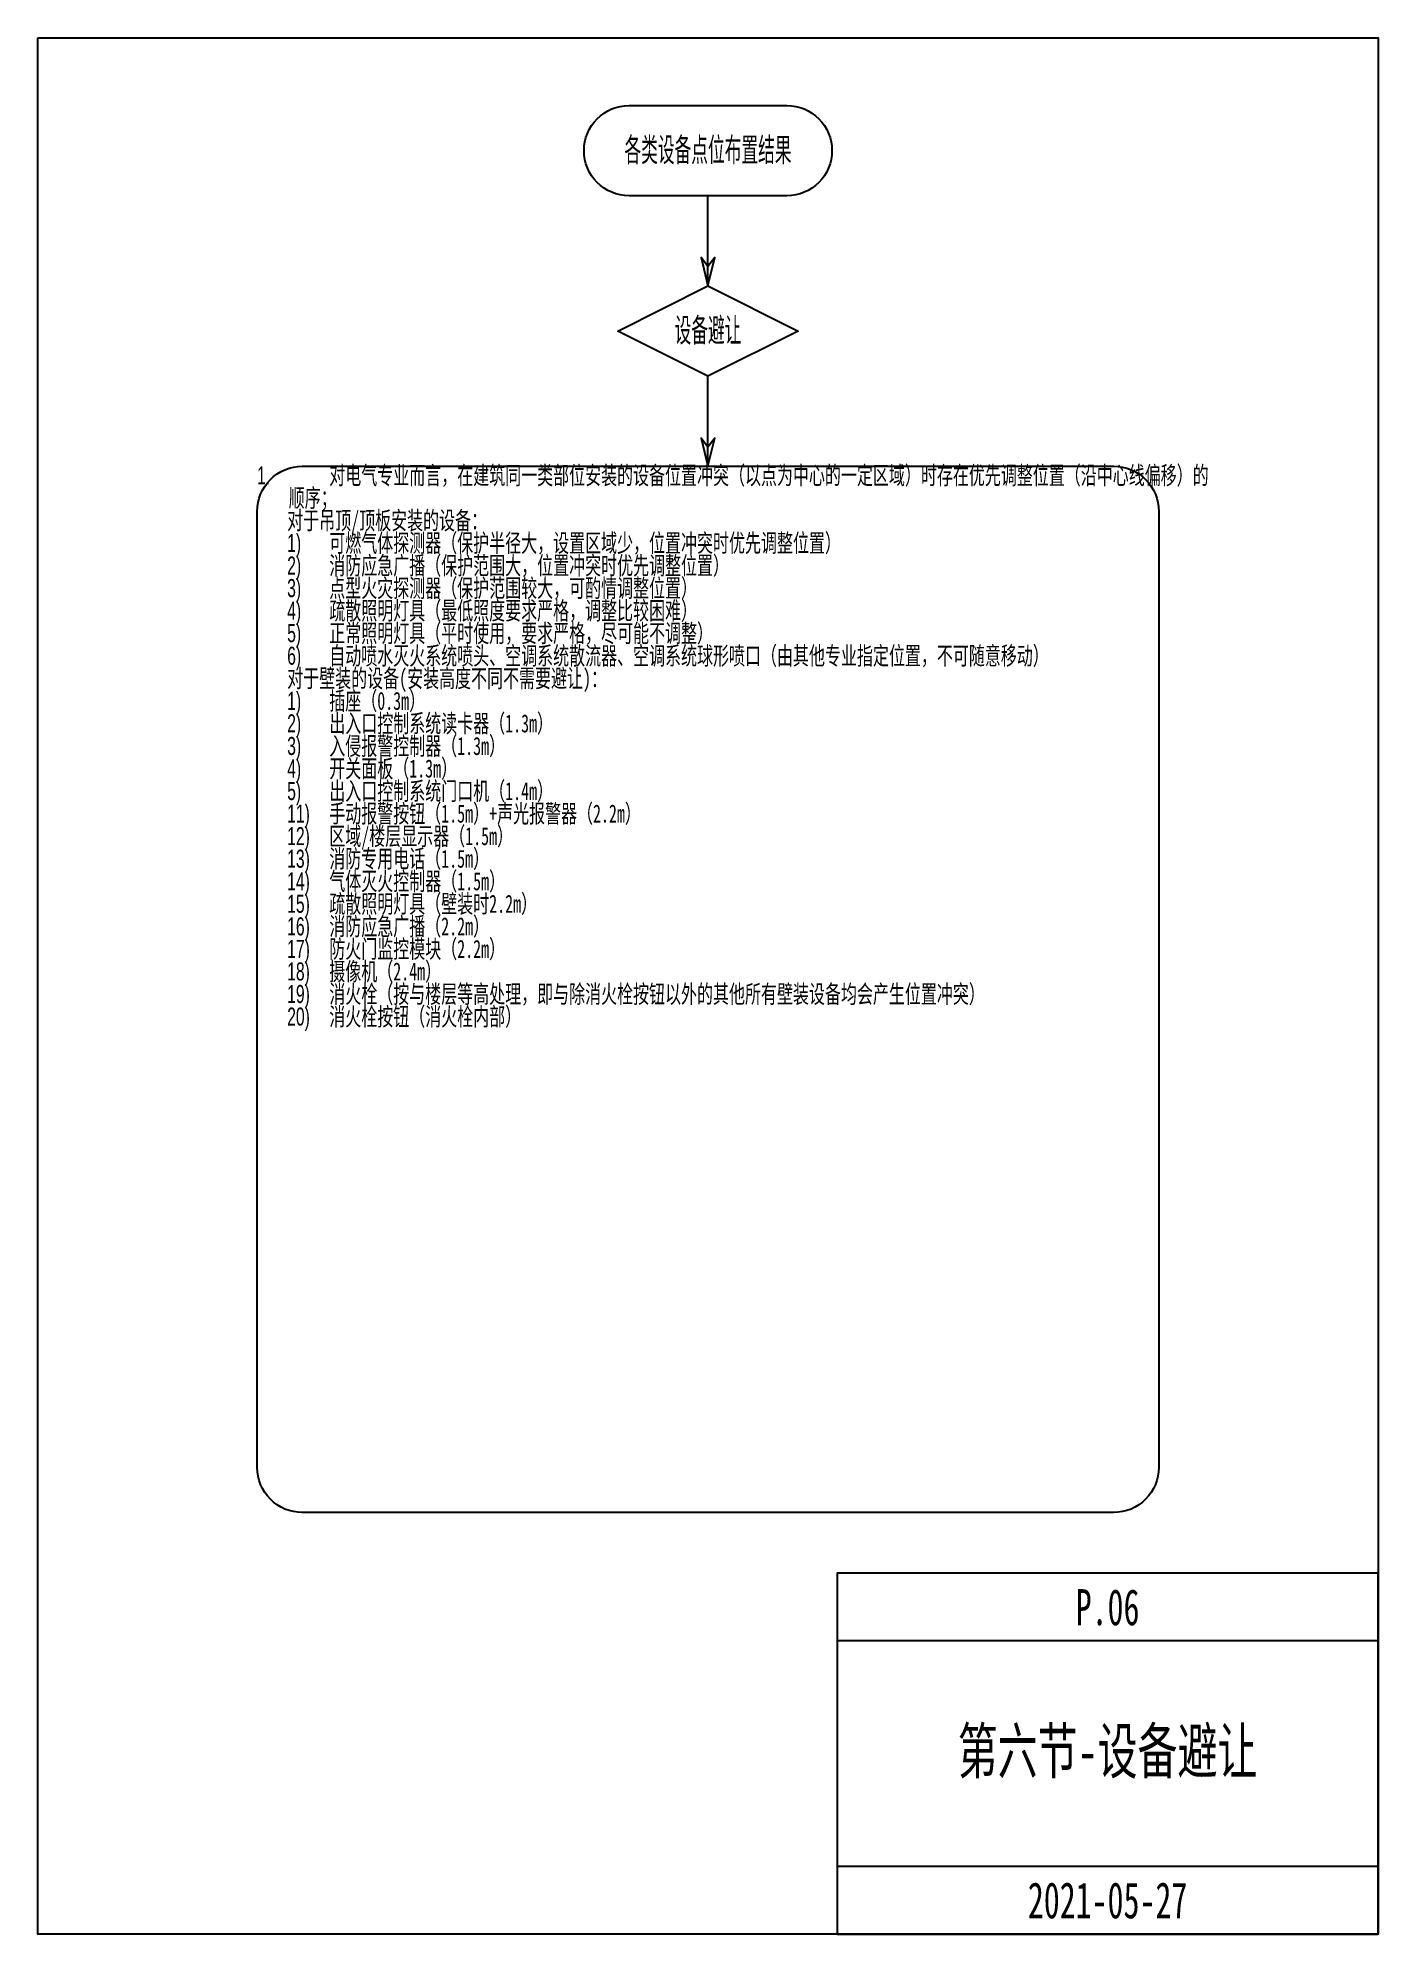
# Model space of a CAD drawing. Header units: millimetres. Extents: x -73393 to 223857, y -66215 to 354285.
import ezdxf
from ezdxf.enums import TextEntityAlignment as Align

# ---------------------------------------------------------------- set-up
doc = ezdxf.new("R2010")
doc.units = ezdxf.units.MM
doc.header["$LTSCALE"] = 1000
for name, color, linetype in [('C-SHET-SHET', 144, 'Continuous'), ('E-UNIV-DIAG', 2, 'Continuous'), ('E-UNIV-NOTE', 6, 'Continuous')]:
    doc.layers.add(name, color=color, linetype=linetype)
doc.styles.add('TH-STYLE1', font='Stfangso_0.ttf', dxfattribs={"width": 0.65})
doc.styles.add('TH-STYLE3', font='tssdeng.shx', dxfattribs={"width": 0.65, "bigfont": 'tssdchn.shx'})

msp = doc.modelspace()

# ---------------------------------------------------------------- linework, layer by layer
at = {"layer": 'C-SHET-SHET'}
for points in [[(-73393, 354285), (223857, 354285), (223857, -66215), (-73393, -66215)], [(103857, -66215), (223857, -66215), (223857, 13785), (103857, 13785)]]:
    msp.add_lwpolyline(points, close=True, dxfattribs=at)
for points in [[(223857, -1215), (103857, -1215)], [(223857, -51215), (103857, -51215)]]:
    msp.add_lwpolyline(points, dxfattribs=at)
at = {"layer": 'E-UNIV-DIAG', "color": 3}
msp.add_lwpolyline([(57732, 339285), (92732, 339285, -0.4142136), (102732, 329285), (102732, 329285, -0.4142136), (92732, 319285), (57732, 319285, -0.4142136), (47732, 329285), (47732, 329285, -0.4142136)], format="xyb", close=True, dxfattribs=at)
at = {"layer": 'E-UNIV-DIAG'}
for points in [[(75232, 299285), (75232, 319285)], [(75232, 299285), (76732, 305561), (75232, 303561), (73732, 305561), (75232, 299285)], [(75232, 259285), (75232, 279285)], [(75232, 259285), (76732, 265561), (75232, 263561), (73732, 265561), (75232, 259285)]]:
    msp.add_lwpolyline(points, dxfattribs=at)
msp.add_lwpolyline([(75232, 299285), (95232, 289285), (75232, 279285), (55232, 289285)], close=True, dxfattribs=at)
msp.add_lwpolyline([(165232, 27285), (-14768, 27285, -0.4142136), (-24768, 37285), (-24768, 249285, -0.4142136), (-14768, 259285), (165232, 259285, -0.4142136), (175232, 249285), (175232, 37285, -0.4142136)], format="xyb", close=True, dxfattribs=at)

# ---------------------------------------------------------------- texts
at = {"layer": 'E-UNIV-NOTE', "width": 0.65}
for s, height, style, p in [('各类设备点位布置结果', 6000, 'TH-STYLE3', (75232, 329285)), ('设备避让', 6000, 'TH-STYLE3', (75232, 289285)), ('P.06', 8000, 'TH-STYLE1', (163857, 6285)), ('第六节-设备避让', 10000, 'TH-STYLE1', (163857, -25609)), ('2021-05-27', 8000, 'TH-STYLE1', (163857, -58715))]:
    msp.add_text(s, height=height, dxfattribs=dict(at, style=style)).set_placement(p, align=Align.MIDDLE_CENTER)
at = {"layer": 'E-UNIV-NOTE', "insert": (-24768, 259285), "char_height": 4000, "attachment_point": 1, "line_spacing_factor": 0.75, "style": 'TH-STYLE1'}
msp.add_mtext_dynamic_manual_height_columns('\\pi-7000,l7000;{\\fMontserrat|b0|i0|c134|p2;1.^I}对电气专业而言，在建筑同一类部位安装的设备位置冲突（以点为中心的一定区域）时存在优先调整位置（沿中心线偏移）的顺序；\\P\\pi0,l6666.68;对于吊顶/顶板安装的设备：\\P\\pi-7000,l13666.68;{\\fMontserrat|b0|i0|c134|p2;1)^I}可燃气体探测器（保护半径大，设置区域少，位置冲突时优先调整位置）\\P{\\fMontserrat|b0|i0|c134|p2;2)^I}消防应急广播（保护范围大，位置冲突时优先调整位置）\\P{\\fMontserrat|b0|i0|c134|p2;3)^I}点型火灾探测器（保护范围较大，可酌情调整位置）\\P{\\fMontserrat|b0|i0|c134|p2;4)^I}疏散照明灯具（最低照度要求严格，调整比较困难）\\P{\\fMontserrat|b0|i0|c134|p2;5)^I}正常照明灯具（平时使用，要求严格，尽可能不调整）\\P{\\fMontserrat|b0|i0|c134|p2;6)^I}自动喷水灭火系统喷头、空调系统散流器、空调系统球形喷口（由其他专业指定位置，不可随意移动）\\P\\pi0,l6666.68;对于壁装的设备(安装高度不同不需要避让)：\\P\\pi-7000,l13666.68;{\\fMontserrat|b0|i0|c134|p2;1)^I}插座（0.3m）\\P{\\fMontserrat|b0|i0|c134|p2;2)^I}出入口控制系统读卡器（1.3m）\\P{\\fMontserrat|b0|i0|c134|p2;3)^I}入侵报警控制器（1.3m）\\P{\\fMontserrat|b0|i0|c134|p2;4)^I}开关面板（1.3m）\\P{\\fMontserrat|b0|i0|c134|p2;5)^I}出入口控制系统门口机（1.4m）\\P{\\fMontserrat|b0|i0|c134|p2;11)^I}手动报警按钮（1.5m）+声光报警器（2.2m）\\P{\\fMontserrat|b0|i0|c134|p2;12)^I}区域/楼层显示器（1.5m）\\P{\\fMontserrat|b0|i0|c134|p2;13)^I}消防专用电话（1.5m）\\P{\\fMontserrat|b0|i0|c134|p2;14)^I}气体灭火控制器（1.5m）\\P{\\fMontserrat|b0|i0|c134|p2;15)^I}疏散照明灯具（壁装时2.2m）\\P{\\fMontserrat|b0|i0|c134|p2;16)^I}消防应急广播（2.2m）\\P{\\fMontserrat|b0|i0|c134|p2;17)^I}防火门监控模块（2.2m）\\P{\\fMontserrat|b0|i0|c134|p2;18)^I}摄像机（2.4m）\\P{\\fMontserrat|b0|i0|c134|p2;19)^I}消火栓（按与楼层等高处理，即与除消火栓按钮以外的其他所有壁装设备均会产生位置冲突）\\P{\\fMontserrat|b0|i0|c134|p2;20)^I}消火栓按钮（消火栓内部）', width=200000, gutter_width=1250, heights=[0], dxfattribs=at)

doc.saveas('drawing.dxf')
